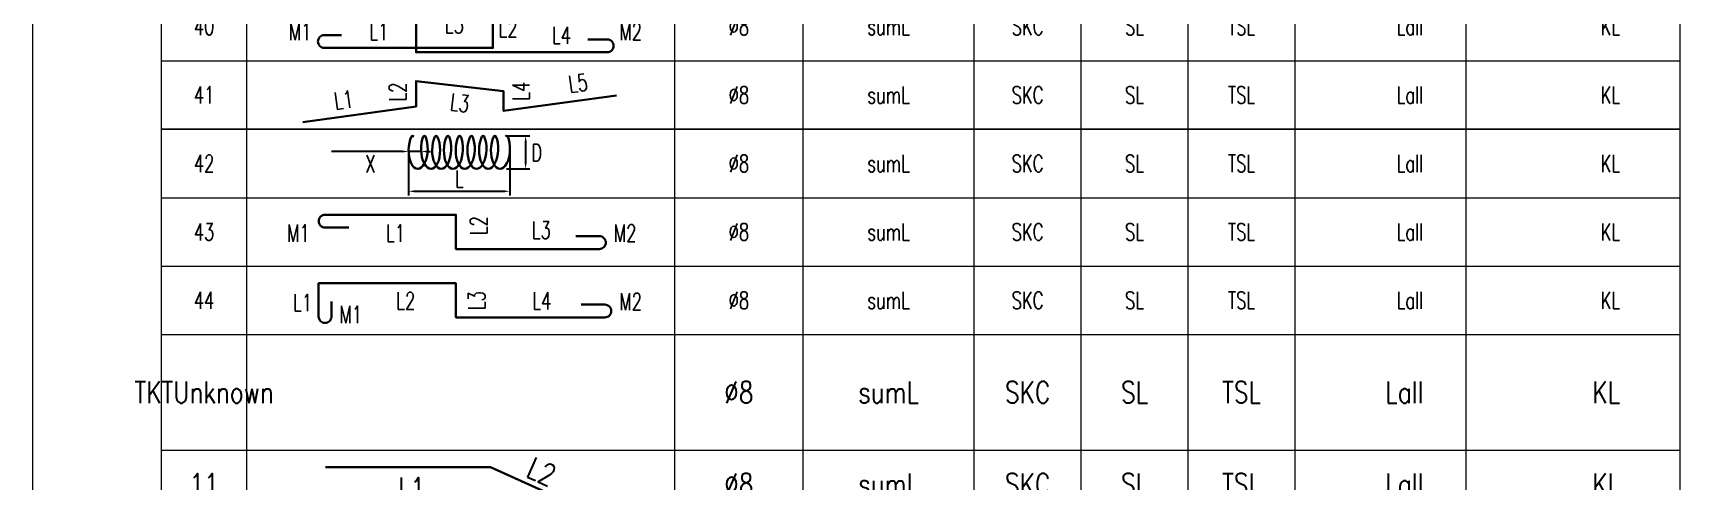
# Model space of a CAD drawing. Header units: millimetres. Extents: x -16234 to 41958, y -634 to 22853.
# Drawn here: x 19809.4 to 20001.9, y 5637.8 to 5690.2 of the extents above; entities that cross this region are included whole.
import ezdxf
from ezdxf.enums import TextEntityAlignment as Align

# ---------------------------------------------------------------- set-up
doc = ezdxf.new("R2010")
doc.units = ezdxf.units.MM
for name, color, linetype, lineweight in [('DCE_BaoBeTong', 11, 'Continuous', 20), ('Dce_text', 2, 'Continuous', 30), ('DCE_ThepChu', 1, 'Continuous', 35)]:
    doc.layers.add(name, color=color, linetype=linetype, lineweight=lineweight)
doc.styles.add('Dce_Text', font='simplex.shx', dxfattribs={"width": 0.8, "bigfont": 'vtxt.shx'})

# ---------------------------------------------------------------- blocks, each defined once
blk = doc.blocks.new('TK40')
at = {"layer": 'DCE_BaoBeTong'}
for p, q in [((0, -8), (0, 0)), ((25, -8), (25, 0)), ((75, -8), (75, 0)), ((90, -8), (90, 0)), ((110, -8), (110, 0)), ((122.5, -8), (122.5, 0)), ((135, -8), (135, 0)), ((147.5, -8), (147.5, 0)), ((167.5, -8), (167.5, 0))]:
    blk.add_line(p, q, dxfattribs=at)
for points in [[(15, -8), (25, -8), (75, -8), (90, -8), (122.5, -8), (135, -8), (147.5, -8), (167.5, -8), (192.5, -8), (192.5, 0)], [(15, 0), (15, -8)]]:
    blk.add_lwpolyline(points, dxfattribs=at)
at = {"layer": 'DCE_ThepChu'}
blk.add_lwpolyline([(64.86, -5.5), (67.11, -5.5, -0.414214), (67.86, -6.25), (67.86, -6.25, -0.414214), (67.11, -7), (44.78, -7), (44.78, -2), (53.75, -2), (53.75, -6.5), (34.06, -6.5, -0.414214), (33.31, -5.75), (33.31, -5.75, -0.414214), (34.06, -5), (36.06, -5)], format="xyb", dxfattribs=at)
at = {"layer": 'Dce_text', "color": 2, "style": 'Dce_Text', "width": 0.7, "flags": 4}
for tag, p in [('SH', (20, -4)), ('DK', (82.5, -4)), ('sumL', (100, -4)), ('SKC', (116.25, -4)), ('SL', (128.75, -4))]:
    blk.add_attdef(tag, text='', height=2, dxfattribs=at).set_placement(p, align=Align.MIDDLE_CENTER)
at = {"layer": 'Dce_text', "color": 2, "style": 'Dce_Text', "width": 0.7}
blk.add_attdef('M1', text='', height=2, dxfattribs=at).set_placement((32.55, -4.59), align=Align.MIDDLE_RIGHT)
for tag, p in [('L1', (40.43, -4.59)), ('L3', (49.27, -3.79)), ('TSL', (141.25, -4)), ('L4', (61.78, -5.02))]:
    blk.add_attdef(tag, text='', height=2, dxfattribs=at).set_placement(p, align=Align.MIDDLE_CENTER)
for tag, p in [('L2', (54.42, -4.25)), ('M2', (68.54, -4.59))]:
    blk.add_attdef(tag, text='', height=2, dxfattribs=at).set_placement(p, align=Align.MIDDLE_LEFT)
at = {"layer": 'Dce_text', "color": 2, "style": 'Dce_Text', "width": 0.7, "flags": 4}
for tag, p in [('Lall', (162.5, -4)), ('KL', (185.5, -4))]:
    blk.add_attdef(tag, text='', height=2, dxfattribs=at).set_placement(p, align=Align.MIDDLE_RIGHT)
blk = doc.blocks.new('TK41')
at = {"layer": 'DCE_BaoBeTong'}
for p, q in [((0, -8), (0, 0)), ((25, -8), (25, 0)), ((75, -8), (75, 0)), ((90, -8), (90, 0)), ((110, -8), (110, 0)), ((122.5, -8), (122.5, 0)), ((135, -8), (135, 0)), ((147.5, -8), (147.5, 0)), ((167.5, -8), (167.5, 0))]:
    blk.add_line(p, q, dxfattribs=at)
for points in [[(15, -8), (25, -8), (75, -8), (90, -8), (122.5, -8), (135, -8), (147.5, -8), (167.5, -8), (192.5, -8), (192.5, 0)], [(15, 0), (15, -8)]]:
    blk.add_lwpolyline(points, dxfattribs=at)
at = {"layer": 'DCE_ThepChu'}
blk.add_lwpolyline([(68.22, -4.04), (55, -5.86), (55, -3.56), (44.78, -2.38), (44.78, -5.36), (31.56, -7.17)], dxfattribs=at)
at = {"layer": 'Dce_text', "color": 2, "style": 'Dce_Text', "width": 0.7}
for tag, rotation, p in [('L5', 8, (63.72, -2.61)), ('L1', 8, (36.32, -4.57)), ('L3', 353, (49.89, -4.93))]:
    blk.add_attdef(tag, text='', height=2, rotation=rotation, dxfattribs=at).set_placement(p, align=Align.MIDDLE_CENTER)
at = {"layer": 'Dce_text', "color": 2, "style": 'Dce_Text', "width": 0.7, "flags": 4}
for tag, p in [('SH', (20, -4)), ('DK', (82.5, -4)), ('sumL', (100, -4)), ('SKC', (116.25, -4)), ('SL', (128.75, -4))]:
    blk.add_attdef(tag, text='', height=2, dxfattribs=at).set_placement(p, align=Align.MIDDLE_CENTER)
at = {"layer": 'Dce_text', "color": 2, "style": 'Dce_Text', "width": 0.7}
for tag, p in [('L2', (42.62, -4.76)), ('L4', (57.03, -4.67))]:
    blk.add_attdef(tag, text='', height=2, rotation=90, dxfattribs=at).set_placement(p, align=Align.MIDDLE_LEFT)
blk.add_attdef('TSL', text='', height=2, dxfattribs=at).set_placement((141.25, -4), align=Align.MIDDLE_CENTER)
at = {"layer": 'Dce_text', "color": 2, "style": 'Dce_Text', "width": 0.7, "flags": 4}
for tag, p in [('Lall', (162.5, -4)), ('KL', (185.5, -4))]:
    blk.add_attdef(tag, text='', height=2, dxfattribs=at).set_placement(p, align=Align.MIDDLE_RIGHT)
blk = doc.blocks.new('TK42')
at = {"layer": 'DCE_BaoBeTong'}
for p, q in [((0, -8), (0, 0)), ((25, -8), (25, 0)), ((75, -8), (75, 0)), ((90, -8), (90, 0)), ((110, -8), (110, 0)), ((122.5, -8), (122.5, 0)), ((135, -8), (135, 0)), ((147.5, -8), (147.5, 0)), ((167.5, -8), (167.5, 0))]:
    blk.add_line(p, q, dxfattribs=at)
blk.add_lwpolyline([(15, -8), (25, -8), (75, -8), (90, -8), (122.5, -8), (135, -8), (147.5, -8), (167.5, -8), (192.5, -8), (192.5, 0), (167.5, 0), (147.5, 0), (135, 0), (122.5, 0), (90, 0), (75, 0), (25, 0), (15, 0), (15, -8)], dxfattribs=at)
at = {"layer": 'Dce_text', "color": 2}
for p, q in [((55.36, -0.77), (58.08, -0.77)), ((57.58, -1.37), (57.58, -4.02)), ((43.16, -2.6), (34.88, -2.6)), ((45.36, -2.6), (43.91, -2.6)), ((43.91, -3.05), (43.91, -7.75)), ((46.11, -2.6), (46.48, -2.6)), ((55.75, -2.9), (55.75, -7.75)), ((55.36, -4.62), (58.08, -4.62)), ((44.51, -7.25), (55.15, -7.25))]:
    blk.add_line(p, q, dxfattribs=at)
for points in [[(57.48, -1.37), (57.68, -1.37), (57.58, -0.77)], [(43.16, -2.48), (43.16, -2.73), (43.91, -2.6)], [(46.11, -2.48), (46.11, -2.73), (45.36, -2.6)], [(57.48, -4.02), (57.68, -4.02), (57.58, -4.62)], [(44.51, -7.15), (44.51, -7.35), (43.91, -7.25)], [(55.15, -7.15), (55.15, -7.35), (55.75, -7.25)]]:
    blk.add_solid(points, dxfattribs=at)
at = {"layer": 'DCE_ThepChu'}
for points in [[(44.5, -0.85, 0.571733), (44.24, -0.85)], [(45.88, -0.85, 0.571733), (45.61, -0.85)], [(47.25, -0.85, 0.571733), (46.99, -0.85)], [(48.62, -0.85, 0.571733), (48.36, -0.85)], [(50, -0.85, 0.571733), (49.73, -0.85)], [(51.37, -0.85, 0.571733), (51.11, -0.85)], [(52.75, -0.85, 0.571733), (52.48, -0.85)], [(54.12, -0.85, 0.571733), (53.85, -0.85)], [(55.49, -0.85, 0.571733), (55.23, -0.85)]]:
    blk.add_lwpolyline(points, format="xyb", dxfattribs=at)
for centre in [(45.02, -2.37), (47.77, -2.37), (49.14, -2.37), (50.52, -2.37), (51.89, -2.37), (53.26, -2.37), (54.64, -2.37)]:
    blk.add_ellipse(centre, major_axis=(0.07, 2.25), ratio=0.494824, start_param=0.84337, end_param=5.471899, dxfattribs=at)
at = {"layer": 'DCE_ThepChu', "extrusion": (0, 0, -1)}
blk.add_ellipse((46.47, -2.37), major_axis=(-0.07, 2.25), ratio=0.494824, start_param=0.84337, end_param=5.471899, dxfattribs=at)
at = {"layer": 'Dce_text', "color": 2, "style": 'Dce_Text', "width": 0.7, "flags": 4}
blk.add_attdef('D', text='', height=2, dxfattribs=at).set_placement((58.26, -2.74), align=Align.MIDDLE_LEFT)
for tag, p in [('SH', (20, -4)), ('X', (39.46, -4.06)), ('DK', (82.5, -4)), ('sumL', (100, -4)), ('SKC', (116.25, -4)), ('SL', (128.75, -4)), ('L', (49.83, -5.83))]:
    blk.add_attdef(tag, text='', height=2, dxfattribs=at).set_placement(p, align=Align.MIDDLE_CENTER)
at = {"layer": 'Dce_text', "color": 2, "style": 'Dce_Text', "width": 0.7}
blk.add_attdef('TSL', text='', height=2, dxfattribs=at).set_placement((141.25, -4), align=Align.MIDDLE_CENTER)
at = {"layer": 'Dce_text', "color": 2, "style": 'Dce_Text', "width": 0.7, "flags": 4}
for tag, p in [('Lall', (162.5, -4)), ('KL', (185.5, -4))]:
    blk.add_attdef(tag, text='', height=2, dxfattribs=at).set_placement(p, align=Align.MIDDLE_RIGHT)
blk = doc.blocks.new('TK43')
at = {"layer": 'DCE_BaoBeTong'}
for p, q in [((0, -8), (0, 0)), ((25, -8), (25, 0)), ((75, -8), (75, 0)), ((90, -8), (90, 0)), ((110, -8), (110, 0)), ((122.5, -8), (122.5, 0)), ((135, -8), (135, 0)), ((147.5, -8), (147.5, 0)), ((167.5, -8), (167.5, 0))]:
    blk.add_line(p, q, dxfattribs=at)
for points in [[(15, -8), (25, -8), (75, -8), (90, -8), (122.5, -8), (135, -8), (147.5, -8), (167.5, -8), (192.5, -8), (192.5, 0)], [(15, 0), (15, -8)]]:
    blk.add_lwpolyline(points, dxfattribs=at)
at = {"layer": 'DCE_ThepChu'}
blk.add_lwpolyline([(63.45, -4.5), (66.2, -4.5, -0.414214), (66.95, -5.25), (66.95, -5.25, -0.414214), (66.2, -6), (49.43, -6), (49.43, -2), (34.15, -2, 0.414214), (33.4, -2.75), (33.4, -2.75, 0.414214), (34.15, -3.5), (36.9, -3.5)], format="xyb", dxfattribs=at)
at = {"layer": 'Dce_text', "color": 2, "style": 'Dce_Text', "width": 0.7, "flags": 4}
for tag, p in [('SH', (20, -4)), ('DK', (82.5, -4)), ('sumL', (100, -4)), ('SKC', (116.25, -4)), ('SL', (128.75, -4))]:
    blk.add_attdef(tag, text='', height=2, dxfattribs=at).set_placement(p, align=Align.MIDDLE_CENTER)
at = {"layer": 'Dce_text', "color": 2, "style": 'Dce_Text', "width": 0.7}
blk.add_attdef('M1', text='', height=2, dxfattribs=at).set_placement((32.34, -4.16), align=Align.MIDDLE_RIGHT)
for tag, p in [('L1', (42.37, -4.16)), ('L3', (59.41, -3.8)), ('TSL', (141.25, -4))]:
    blk.add_attdef(tag, text='', height=2, dxfattribs=at).set_placement(p, align=Align.MIDDLE_CENTER)
blk.add_attdef('L2', text='', height=2, rotation=90, dxfattribs=at).set_placement((52.08, -3.28), align=Align.MIDDLE_CENTER)
blk.add_attdef('M2', text='', height=2, dxfattribs=at).set_placement((67.89, -4.16), align=Align.MIDDLE_LEFT)
at = {"layer": 'Dce_text', "color": 2, "style": 'Dce_Text', "width": 0.7, "flags": 4}
for tag, p in [('Lall', (162.5, -4)), ('KL', (185.5, -4))]:
    blk.add_attdef(tag, text='', height=2, dxfattribs=at).set_placement(p, align=Align.MIDDLE_RIGHT)
blk = doc.blocks.new('TK44')
at = {"layer": 'DCE_BaoBeTong'}
for p, q in [((0, -8), (0, 0)), ((25, -8), (25, 0)), ((75, -8), (75, 0)), ((90, -8), (90, 0)), ((110, -8), (110, 0)), ((122.5, -8), (122.5, 0)), ((135, -8), (135, 0)), ((147.5, -8), (147.5, 0)), ((167.5, -8), (167.5, 0))]:
    blk.add_line(p, q, dxfattribs=at)
for points in [[(15, -8), (25, -8), (75, -8), (90, -8), (122.5, -8), (135, -8), (147.5, -8), (167.5, -8), (192.5, -8), (192.5, 0)], [(15, 0), (15, -8)]]:
    blk.add_lwpolyline(points, dxfattribs=at)
at = {"layer": 'DCE_ThepChu'}
blk.add_lwpolyline([(64.09, -4.5), (66.84, -4.5, -0.414214), (67.59, -5.25), (67.59, -5.25, -0.414214), (66.84, -6), (49.43, -6), (49.43, -2), (33.39, -2), (33.39, -5.89, 0.414214), (34.14, -6.64, 0.414214), (34.89, -5.89), (34.89, -4.14)], format="xyb", dxfattribs=at)
at = {"layer": 'Dce_text', "color": 2, "style": 'Dce_Text', "width": 0.7, "flags": 4}
for tag, p in [('SH', (20, -4)), ('DK', (82.5, -4)), ('sumL', (100, -4)), ('SKC', (116.25, -4)), ('SL', (128.75, -4))]:
    blk.add_attdef(tag, text='', height=2, dxfattribs=at).set_placement(p, align=Align.MIDDLE_CENTER)
at = {"layer": 'Dce_text', "color": 2, "style": 'Dce_Text', "width": 0.7}
blk.add_attdef('L1', text='', height=2, dxfattribs=at).set_placement((32.62, -4.29), align=Align.MIDDLE_RIGHT)
for tag, p in [('L2', (43.57, -4.06)), ('L4', (59.48, -4.06)), ('TSL', (141.25, -4))]:
    blk.add_attdef(tag, text='', height=2, dxfattribs=at).set_placement(p, align=Align.MIDDLE_CENTER)
blk.add_attdef('L3', text='', height=2, rotation=90, dxfattribs=at).set_placement((51.86, -5.15), align=Align.MIDDLE_LEFT)
for tag, p in [('M2', (68.53, -4.16)), ('M1', (35.83, -5.65))]:
    blk.add_attdef(tag, text='', height=2, dxfattribs=at).set_placement(p, align=Align.MIDDLE_LEFT)
at = {"layer": 'Dce_text', "color": 2, "style": 'Dce_Text', "width": 0.7, "flags": 4}
for tag, p in [('Lall', (162.5, -4)), ('KL', (185.5, -4))]:
    blk.add_attdef(tag, text='', height=2, dxfattribs=at).set_placement(p, align=Align.MIDDLE_RIGHT)
blk = doc.blocks.new('TKTUnknown')
at = {"layer": 'DCE_BaoBeTong'}
for p, q in [((0, -13.5), (0, 0)), ((25, -13.5), (25, 0)), ((75, -13.5), (75, 0)), ((90, -13.5), (90, 0)), ((110, -13.5), (110, 0)), ((122.5, -13.5), (122.5, 0)), ((135, -13.5), (135, 0)), ((147.5, -13.5), (147.5, 0)), ((167.5, -13.5), (167.5, 0))]:
    blk.add_line(p, q, dxfattribs=at)
for points in [[(15, -13.5), (25, -13.5), (75, -13.5), (90, -13.5), (122.5, -13.5), (135, -13.5), (147.5, -13.5), (167.5, -13.5), (192.5, -13.5), (192.5, 0)], [(15, 0), (15, -13.5)]]:
    blk.add_lwpolyline(points, dxfattribs=at)
at = {"layer": 'Dce_text', "color": 2, "style": 'Dce_Text', "width": 0.7, "flags": 4}
for tag, p in [('SH', (20, -6.75)), ('DK', (82.5, -6.75)), ('sumL', (100, -6.75)), ('SKC', (116.25, -6.75)), ('SL', (128.75, -6.75))]:
    blk.add_attdef(tag, text='', height=2, dxfattribs=at).set_placement(p, align=Align.MIDDLE_CENTER)
at = {"layer": 'Dce_text', "color": 2, "style": 'Dce_Text', "width": 0.7}
blk.add_attdef('TSL', text='', height=2, dxfattribs=at).set_placement((141.25, -6.75), align=Align.MIDDLE_CENTER)
at = {"layer": 'Dce_text', "color": 2, "style": 'Dce_Text', "width": 0.7, "flags": 4}
for tag, p in [('Lall', (162.5, -6.75)), ('KL', (185.5, -6.75))]:
    blk.add_attdef(tag, text='', height=2, dxfattribs=at).set_placement(p, align=Align.MIDDLE_RIGHT)
blk = doc.blocks.new('TK11A')
at = {"layer": 'DCE_BaoBeTong'}
for p, q in [((0, -8), (0, 0)), ((25, -8), (25, 0)), ((75, -8), (75, 0)), ((90, -8), (90, 0)), ((110, -8), (110, 0)), ((122.5, -8), (122.5, 0)), ((135, -8), (135, 0)), ((147.5, -8), (147.5, 0)), ((167.5, -8), (167.5, 0))]:
    blk.add_line(p, q, dxfattribs=at)
for points in [[(15, -8), (25, -8), (75, -8), (90, -8), (122.5, -8), (135, -8), (147.5, -8), (167.5, -8), (192.5, -8), (192.5, 0)], [(15, 0), (15, -8)]]:
    blk.add_lwpolyline(points, dxfattribs=at)
at = {"layer": 'DCE_ThepChu'}
for p, q in [((53.46, -2), (34.18, -2)), ((62.35, -6), (53.46, -2))]:
    blk.add_line(p, q, dxfattribs=at)
at = {"layer": 'Dce_text', "color": 2, "style": 'Dce_Text', "width": 0.8}
blk.add_attdef('L2', text='', height=2.5, rotation=336, dxfattribs=at).set_placement((59.43, -2.53), align=Align.MIDDLE_CENTER)
at = {"layer": 'Dce_text', "color": 2, "style": 'Dce_Text', "width": 0.8, "flags": 4}
for tag, p in [('SH', (20, -4)), ('DK', (82.5, -4)), ('sumL', (100, -4)), ('SKC', (116.25, -4)), ('SL', (128.75, -4))]:
    blk.add_attdef(tag, text='', height=2.5, dxfattribs=at).set_placement(p, align=Align.MIDDLE_CENTER)
at = {"layer": 'Dce_text', "color": 2, "style": 'Dce_Text', "width": 0.8}
blk.add_attdef('L1', text='', height=2.5, dxfattribs=at).set_placement((45.85, -4.48), align=Align.MIDDLE_RIGHT)
blk.add_attdef('TSL', text='', height=2.5, dxfattribs=at).set_placement((141.25, -4), align=Align.MIDDLE_CENTER)
at = {"layer": 'Dce_text', "color": 2, "style": 'Dce_Text', "width": 0.8, "flags": 4}
for tag, p in [('Lall', (162.5, -4)), ('KL', (185.5, -4))]:
    blk.add_attdef(tag, text='', height=2.5, dxfattribs=at).set_placement(p, align=Align.MIDDLE_RIGHT)
blk = doc.blocks.new('Block_ALL')
ref = blk.add_blockref('TK40', (19809.45, 5694.96))
ref.add_attrib('M2', 'M2', dxfattribs={"layer": 'Dce_text', "color": 2, "height": 2, "style": 'Dce_Text', "width": 0.7}).set_placement((19877.99, 5690.37), align=Align.MIDDLE_LEFT)
ref.add_attrib('M1', 'M1', dxfattribs={"layer": 'Dce_text', "color": 2, "height": 2, "style": 'Dce_Text', "width": 0.7}).set_placement((19842, 5690.37), align=Align.MIDDLE_RIGHT)
ref.add_attrib('TSL', 'TSL', dxfattribs={"layer": 'Dce_text', "color": 2, "height": 2, "style": 'Dce_Text', "width": 0.7}).set_placement((19950.7, 5690.96), align=Align.MIDDLE_CENTER)
ref.add_attrib('SH', '40', dxfattribs={"layer": 'Dce_text', "color": 2, "height": 2, "style": 'Dce_Text', "width": 0.7}).set_placement((19829.45, 5690.96), align=Align.MIDDLE_CENTER)
ref.add_attrib('DK', 'Ø8', dxfattribs={"layer": 'Dce_text', "color": 2, "height": 2, "style": 'Dce_Text', "width": 0.7}).set_placement((19891.95, 5690.96), align=Align.MIDDLE_CENTER)
ref.add_attrib('sumL', 'sumL', dxfattribs={"layer": 'Dce_text', "color": 2, "height": 2, "style": 'Dce_Text', "width": 0.7}).set_placement((19909.45, 5690.96), align=Align.MIDDLE_CENTER)
ref.add_attrib('SL', 'SL', dxfattribs={"layer": 'Dce_text', "color": 2, "height": 2, "style": 'Dce_Text', "width": 0.7}).set_placement((19938.2, 5690.96), align=Align.MIDDLE_CENTER)
ref.add_attrib('SKC', 'SKC', dxfattribs={"layer": 'Dce_text', "color": 2, "height": 2, "style": 'Dce_Text', "width": 0.7}).set_placement((19925.7, 5690.96), align=Align.MIDDLE_CENTER)
ref.add_attrib('Lall', 'Lall', dxfattribs={"layer": 'Dce_text', "color": 2, "height": 2, "style": 'Dce_Text', "width": 0.7}).set_placement((19971.95, 5690.96), align=Align.MIDDLE_RIGHT)
ref.add_attrib('KL', 'KL', dxfattribs={"layer": 'Dce_text', "color": 2, "height": 2, "style": 'Dce_Text', "width": 0.7}).set_placement((19994.95, 5690.96), align=Align.MIDDLE_RIGHT)
ref.add_attrib('L1', 'L1', dxfattribs={"layer": 'Dce_text', "color": 2, "height": 2, "style": 'Dce_Text', "width": 0.7}).set_placement((19849.88, 5690.37), align=Align.MIDDLE_CENTER)
ref.add_attrib('L2', 'L2', dxfattribs={"layer": 'Dce_text', "color": 2, "height": 2, "style": 'Dce_Text', "width": 0.7}).set_placement((19863.87, 5690.71), align=Align.MIDDLE_LEFT)
ref.add_attrib('L4', 'L4', dxfattribs={"layer": 'Dce_text', "color": 2, "height": 2, "style": 'Dce_Text', "width": 0.7}).set_placement((19871.23, 5689.94), align=Align.MIDDLE_CENTER)
ref.add_attrib('L3', 'L3', dxfattribs={"layer": 'Dce_text', "color": 2, "height": 2, "style": 'Dce_Text', "width": 0.7}).set_placement((19858.71, 5691.17), align=Align.MIDDLE_CENTER)
ref = blk.add_blockref('TK41', (19809.45, 5686.96))
ref.add_attrib('L5', 'L5', dxfattribs={"layer": 'Dce_text', "color": 2, "height": 2, "rotation": 8, "style": 'Dce_Text', "width": 0.7}).set_placement((19873.17, 5684.35), align=Align.MIDDLE_CENTER)
ref.add_attrib('L3', 'L3', dxfattribs={"layer": 'Dce_text', "color": 2, "height": 2, "rotation": 353, "style": 'Dce_Text', "width": 0.7}).set_placement((19859.34, 5682.03), align=Align.MIDDLE_CENTER)
ref.add_attrib('L4', 'L4', dxfattribs={"layer": 'Dce_text', "color": 2, "height": 2, "rotation": 90, "style": 'Dce_Text', "width": 0.7}).set_placement((19866.48, 5682.29), align=Align.MIDDLE_LEFT)
ref.add_attrib('L2', 'L2', dxfattribs={"layer": 'Dce_text', "color": 2, "height": 2, "rotation": 90, "style": 'Dce_Text', "width": 0.7}).set_placement((19852.07, 5682.2), align=Align.MIDDLE_LEFT)
ref.add_attrib('L1', 'L1', dxfattribs={"layer": 'Dce_text', "color": 2, "height": 2, "rotation": 8, "style": 'Dce_Text', "width": 0.7}).set_placement((19845.77, 5682.39), align=Align.MIDDLE_CENTER)
ref.add_attrib('KL', 'KL', dxfattribs={"layer": 'Dce_text', "color": 2, "height": 2, "style": 'Dce_Text', "width": 0.7}).set_placement((19994.95, 5682.96), align=Align.MIDDLE_RIGHT)
ref.add_attrib('Lall', 'Lall', dxfattribs={"layer": 'Dce_text', "color": 2, "height": 2, "style": 'Dce_Text', "width": 0.7}).set_placement((19971.95, 5682.96), align=Align.MIDDLE_RIGHT)
ref.add_attrib('SKC', 'SKC', dxfattribs={"layer": 'Dce_text', "color": 2, "height": 2, "style": 'Dce_Text', "width": 0.7}).set_placement((19925.7, 5682.96), align=Align.MIDDLE_CENTER)
ref.add_attrib('SL', 'SL', dxfattribs={"layer": 'Dce_text', "color": 2, "height": 2, "style": 'Dce_Text', "width": 0.7}).set_placement((19938.2, 5682.96), align=Align.MIDDLE_CENTER)
ref.add_attrib('sumL', 'sumL', dxfattribs={"layer": 'Dce_text', "color": 2, "height": 2, "style": 'Dce_Text', "width": 0.7}).set_placement((19909.45, 5682.96), align=Align.MIDDLE_CENTER)
ref.add_attrib('DK', 'Ø8', dxfattribs={"layer": 'Dce_text', "color": 2, "height": 2, "style": 'Dce_Text', "width": 0.7}).set_placement((19891.95, 5682.96), align=Align.MIDDLE_CENTER)
ref.add_attrib('SH', '41', dxfattribs={"layer": 'Dce_text', "color": 2, "height": 2, "style": 'Dce_Text', "width": 0.7}).set_placement((19829.45, 5682.96), align=Align.MIDDLE_CENTER)
ref.add_attrib('TSL', 'TSL', dxfattribs={"layer": 'Dce_text', "color": 2, "height": 2, "style": 'Dce_Text', "width": 0.7}).set_placement((19950.7, 5682.96), align=Align.MIDDLE_CENTER)
ref = blk.add_blockref('TK42', (19809.45, 5678.96))
ref.add_attrib('X', 'X', dxfattribs={"layer": 'Dce_text', "color": 2, "height": 2, "style": 'Dce_Text', "width": 0.7}).set_placement((19848.91, 5674.91), align=Align.MIDDLE_CENTER)
ref.add_attrib('D', 'D', dxfattribs={"layer": 'Dce_text', "color": 2, "height": 2, "style": 'Dce_Text', "width": 0.7}).set_placement((19867.7, 5676.22), align=Align.MIDDLE_LEFT)
ref.add_attrib('L', 'L', dxfattribs={"layer": 'Dce_text', "color": 2, "height": 2, "style": 'Dce_Text', "width": 0.7}).set_placement((19859.28, 5673.13), align=Align.MIDDLE_CENTER)
ref.add_attrib('TSL', 'TSL', dxfattribs={"layer": 'Dce_text', "color": 2, "height": 2, "style": 'Dce_Text', "width": 0.7}).set_placement((19950.7, 5674.96), align=Align.MIDDLE_CENTER)
ref.add_attrib('SH', '42', dxfattribs={"layer": 'Dce_text', "color": 2, "height": 2, "style": 'Dce_Text', "width": 0.7}).set_placement((19829.45, 5674.96), align=Align.MIDDLE_CENTER)
ref.add_attrib('DK', 'Ø8', dxfattribs={"layer": 'Dce_text', "color": 2, "height": 2, "style": 'Dce_Text', "width": 0.7}).set_placement((19891.95, 5674.96), align=Align.MIDDLE_CENTER)
ref.add_attrib('sumL', 'sumL', dxfattribs={"layer": 'Dce_text', "color": 2, "height": 2, "style": 'Dce_Text', "width": 0.7}).set_placement((19909.45, 5674.96), align=Align.MIDDLE_CENTER)
ref.add_attrib('SL', 'SL', dxfattribs={"layer": 'Dce_text', "color": 2, "height": 2, "style": 'Dce_Text', "width": 0.7}).set_placement((19938.2, 5674.96), align=Align.MIDDLE_CENTER)
ref.add_attrib('SKC', 'SKC', dxfattribs={"layer": 'Dce_text', "color": 2, "height": 2, "style": 'Dce_Text', "width": 0.7}).set_placement((19925.7, 5674.96), align=Align.MIDDLE_CENTER)
ref.add_attrib('Lall', 'Lall', dxfattribs={"layer": 'Dce_text', "color": 2, "height": 2, "style": 'Dce_Text', "width": 0.7}).set_placement((19971.95, 5674.96), align=Align.MIDDLE_RIGHT)
ref.add_attrib('KL', 'KL', dxfattribs={"layer": 'Dce_text', "color": 2, "height": 2, "style": 'Dce_Text', "width": 0.7}).set_placement((19994.95, 5674.96), align=Align.MIDDLE_RIGHT)
ref = blk.add_blockref('TK43', (19809.45, 5670.96))
ref.add_attrib('SH', '43', dxfattribs={"layer": 'Dce_text', "color": 2, "height": 2, "style": 'Dce_Text', "width": 0.7}).set_placement((19829.45, 5666.96), align=Align.MIDDLE_CENTER)
ref.add_attrib('DK', 'Ø8', dxfattribs={"layer": 'Dce_text', "color": 2, "height": 2, "style": 'Dce_Text', "width": 0.7}).set_placement((19891.95, 5666.96), align=Align.MIDDLE_CENTER)
ref.add_attrib('sumL', 'sumL', dxfattribs={"layer": 'Dce_text', "color": 2, "height": 2, "style": 'Dce_Text', "width": 0.7}).set_placement((19909.45, 5666.96), align=Align.MIDDLE_CENTER)
ref.add_attrib('SL', 'SL', dxfattribs={"layer": 'Dce_text', "color": 2, "height": 2, "style": 'Dce_Text', "width": 0.7}).set_placement((19938.2, 5666.96), align=Align.MIDDLE_CENTER)
ref.add_attrib('SKC', 'SKC', dxfattribs={"layer": 'Dce_text', "color": 2, "height": 2, "style": 'Dce_Text', "width": 0.7}).set_placement((19925.7, 5666.96), align=Align.MIDDLE_CENTER)
ref.add_attrib('Lall', 'Lall', dxfattribs={"layer": 'Dce_text', "color": 2, "height": 2, "style": 'Dce_Text', "width": 0.7}).set_placement((19971.95, 5666.96), align=Align.MIDDLE_RIGHT)
ref.add_attrib('KL', 'KL', dxfattribs={"layer": 'Dce_text', "color": 2, "height": 2, "style": 'Dce_Text', "width": 0.7}).set_placement((19994.95, 5666.96), align=Align.MIDDLE_RIGHT)
ref.add_attrib('L1', 'L1', dxfattribs={"layer": 'Dce_text', "color": 2, "height": 2, "style": 'Dce_Text', "width": 0.7}).set_placement((19851.82, 5666.81), align=Align.MIDDLE_CENTER)
ref.add_attrib('L2', 'L2', dxfattribs={"layer": 'Dce_text', "color": 2, "height": 2, "rotation": 90, "style": 'Dce_Text', "width": 0.7}).set_placement((19861.53, 5667.69), align=Align.MIDDLE_CENTER)
ref.add_attrib('L3', 'L3', dxfattribs={"layer": 'Dce_text', "color": 2, "height": 2, "style": 'Dce_Text', "width": 0.7}).set_placement((19868.86, 5667.16), align=Align.MIDDLE_CENTER)
ref.add_attrib('TSL', 'TSL', dxfattribs={"layer": 'Dce_text', "color": 2, "height": 2, "style": 'Dce_Text', "width": 0.7}).set_placement((19950.7, 5666.96), align=Align.MIDDLE_CENTER)
ref.add_attrib('M1', 'M1', dxfattribs={"layer": 'Dce_text', "color": 2, "height": 2, "style": 'Dce_Text', "width": 0.7}).set_placement((19841.79, 5666.81), align=Align.MIDDLE_RIGHT)
ref.add_attrib('M2', 'M2', dxfattribs={"layer": 'Dce_text', "color": 2, "height": 2, "style": 'Dce_Text', "width": 0.7}).set_placement((19877.34, 5666.81), align=Align.MIDDLE_LEFT)
ref = blk.add_blockref('TK44', (19809.45, 5662.96))
ref.add_attrib('L4', 'L4', dxfattribs={"layer": 'Dce_text', "color": 2, "height": 2, "style": 'Dce_Text', "width": 0.7}).set_placement((19868.93, 5658.9), align=Align.MIDDLE_CENTER)
ref.add_attrib('M2', 'M2', dxfattribs={"layer": 'Dce_text', "color": 2, "height": 2, "style": 'Dce_Text', "width": 0.7}).set_placement((19877.98, 5658.81), align=Align.MIDDLE_LEFT)
ref.add_attrib('M1', 'M1', dxfattribs={"layer": 'Dce_text', "color": 2, "height": 2, "style": 'Dce_Text', "width": 0.7}).set_placement((19845.28, 5657.31), align=Align.MIDDLE_LEFT)
ref.add_attrib('TSL', 'TSL', dxfattribs={"layer": 'Dce_text', "color": 2, "height": 2, "style": 'Dce_Text', "width": 0.7}).set_placement((19950.7, 5658.96), align=Align.MIDDLE_CENTER)
ref.add_attrib('L3', 'L3', dxfattribs={"layer": 'Dce_text', "color": 2, "height": 2, "rotation": 90, "style": 'Dce_Text', "width": 0.7}).set_placement((19861.31, 5657.81), align=Align.MIDDLE_LEFT)
ref.add_attrib('L2', 'L2', dxfattribs={"layer": 'Dce_text', "color": 2, "height": 2, "style": 'Dce_Text', "width": 0.7}).set_placement((19853.02, 5658.9), align=Align.MIDDLE_CENTER)
ref.add_attrib('L1', 'L1', dxfattribs={"layer": 'Dce_text', "color": 2, "height": 2, "style": 'Dce_Text', "width": 0.7}).set_placement((19842.07, 5658.68), align=Align.MIDDLE_RIGHT)
ref.add_attrib('KL', 'KL', dxfattribs={"layer": 'Dce_text', "color": 2, "height": 2, "style": 'Dce_Text', "width": 0.7}).set_placement((19994.95, 5658.96), align=Align.MIDDLE_RIGHT)
ref.add_attrib('Lall', 'Lall', dxfattribs={"layer": 'Dce_text', "color": 2, "height": 2, "style": 'Dce_Text', "width": 0.7}).set_placement((19971.95, 5658.96), align=Align.MIDDLE_RIGHT)
ref.add_attrib('SKC', 'SKC', dxfattribs={"layer": 'Dce_text', "color": 2, "height": 2, "style": 'Dce_Text', "width": 0.7}).set_placement((19925.7, 5658.96), align=Align.MIDDLE_CENTER)
ref.add_attrib('SL', 'SL', dxfattribs={"layer": 'Dce_text', "color": 2, "height": 2, "style": 'Dce_Text', "width": 0.7}).set_placement((19938.2, 5658.96), align=Align.MIDDLE_CENTER)
ref.add_attrib('sumL', 'sumL', dxfattribs={"layer": 'Dce_text', "color": 2, "height": 2, "style": 'Dce_Text', "width": 0.7}).set_placement((19909.45, 5658.96), align=Align.MIDDLE_CENTER)
ref.add_attrib('DK', 'Ø8', dxfattribs={"layer": 'Dce_text', "color": 2, "height": 2, "style": 'Dce_Text', "width": 0.7}).set_placement((19891.95, 5658.96), align=Align.MIDDLE_CENTER)
ref.add_attrib('SH', '44', dxfattribs={"layer": 'Dce_text', "color": 2, "height": 2, "style": 'Dce_Text', "width": 0.7}).set_placement((19829.45, 5658.96), align=Align.MIDDLE_CENTER)
ref = blk.add_blockref('TKTUnknown', (19809.45, 5654.96))
ref.add_attrib('TSL', 'TSL', dxfattribs={"layer": 'Dce_text', "color": 2, "height": 2.5, "style": 'Dce_Text', "width": 0.8}).set_placement((19950.7, 5648.21), align=Align.MIDDLE_CENTER)
ref.add_attrib('KL', 'KL', dxfattribs={"layer": 'Dce_text', "color": 2, "height": 2.5, "style": 'Dce_Text', "width": 0.8}).set_placement((19994.95, 5648.21), align=Align.MIDDLE_RIGHT)
ref.add_attrib('Lall', 'Lall', dxfattribs={"layer": 'Dce_text', "color": 2, "height": 2.5, "style": 'Dce_Text', "width": 0.8}).set_placement((19971.95, 5648.21), align=Align.MIDDLE_RIGHT)
ref.add_attrib('SKC', 'SKC', dxfattribs={"layer": 'Dce_text', "color": 2, "height": 2.5, "style": 'Dce_Text', "width": 0.8}).set_placement((19925.7, 5648.21), align=Align.MIDDLE_CENTER)
ref.add_attrib('SL', 'SL', dxfattribs={"layer": 'Dce_text', "color": 2, "height": 2.5, "style": 'Dce_Text', "width": 0.8}).set_placement((19938.2, 5648.21), align=Align.MIDDLE_CENTER)
ref.add_attrib('sumL', 'sumL', dxfattribs={"layer": 'Dce_text', "color": 2, "height": 2.5, "style": 'Dce_Text', "width": 0.8}).set_placement((19909.45, 5648.21), align=Align.MIDDLE_CENTER)
ref.add_attrib('DK', 'Ø8', dxfattribs={"layer": 'Dce_text', "color": 2, "height": 2.5, "style": 'Dce_Text', "width": 0.8}).set_placement((19891.95, 5648.21), align=Align.MIDDLE_CENTER)
ref.add_attrib('SH', 'TKTUnknown', dxfattribs={"layer": 'Dce_text', "color": 2, "height": 2.5, "style": 'Dce_Text', "width": 0.8}).set_placement((19829.45, 5648.21), align=Align.MIDDLE_CENTER)
ref = blk.add_blockref('TK11A', (19809.45, 5641.46))
ref.add_attrib('SH', '11', dxfattribs={"layer": 'Dce_text', "color": 2, "height": 2.5, "style": 'Dce_Text', "width": 0.8}).set_placement((19829.45, 5637.46), align=Align.MIDDLE_CENTER)
ref.add_attrib('DK', 'Ø8', dxfattribs={"layer": 'Dce_text', "color": 2, "height": 2.5, "style": 'Dce_Text', "width": 0.8}).set_placement((19891.95, 5637.46), align=Align.MIDDLE_CENTER)
ref.add_attrib('sumL', 'sumL', dxfattribs={"layer": 'Dce_text', "color": 2, "height": 2.5, "style": 'Dce_Text', "width": 0.8}).set_placement((19909.45, 5637.46), align=Align.MIDDLE_CENTER)
ref.add_attrib('SL', 'SL', dxfattribs={"layer": 'Dce_text', "color": 2, "height": 2.5, "style": 'Dce_Text', "width": 0.8}).set_placement((19938.2, 5637.46), align=Align.MIDDLE_CENTER)
ref.add_attrib('SKC', 'SKC', dxfattribs={"layer": 'Dce_text', "color": 2, "height": 2.5, "style": 'Dce_Text', "width": 0.8}).set_placement((19925.7, 5637.46), align=Align.MIDDLE_CENTER)
ref.add_attrib('Lall', 'Lall', dxfattribs={"layer": 'Dce_text', "color": 2, "height": 2.5, "style": 'Dce_Text', "width": 0.8}).set_placement((19971.95, 5637.46), align=Align.MIDDLE_RIGHT)
ref.add_attrib('KL', 'KL', dxfattribs={"layer": 'Dce_text', "color": 2, "height": 2.5, "style": 'Dce_Text', "width": 0.8}).set_placement((19994.95, 5637.46), align=Align.MIDDLE_RIGHT)
ref.add_attrib('L1', 'L1', dxfattribs={"layer": 'Dce_text', "color": 2, "height": 2.5, "style": 'Dce_Text', "width": 0.8}).set_placement((19855.3, 5636.99), align=Align.MIDDLE_RIGHT)
ref.add_attrib('L2', 'L2', dxfattribs={"layer": 'Dce_text', "color": 2, "height": 2.5, "rotation": 336, "style": 'Dce_Text', "width": 0.8}).set_placement((19868.88, 5638.94), align=Align.MIDDLE_CENTER)
ref.add_attrib('TSL', 'TSL', dxfattribs={"layer": 'Dce_text', "color": 2, "height": 2.5, "style": 'Dce_Text', "width": 0.8}).set_placement((19950.7, 5637.46), align=Align.MIDDLE_CENTER)

msp = doc.modelspace()

# ---------------------------------------------------------------- block references
msp.add_blockref('Block_ALL', (0, 0))

doc.saveas('drawing.dxf')
